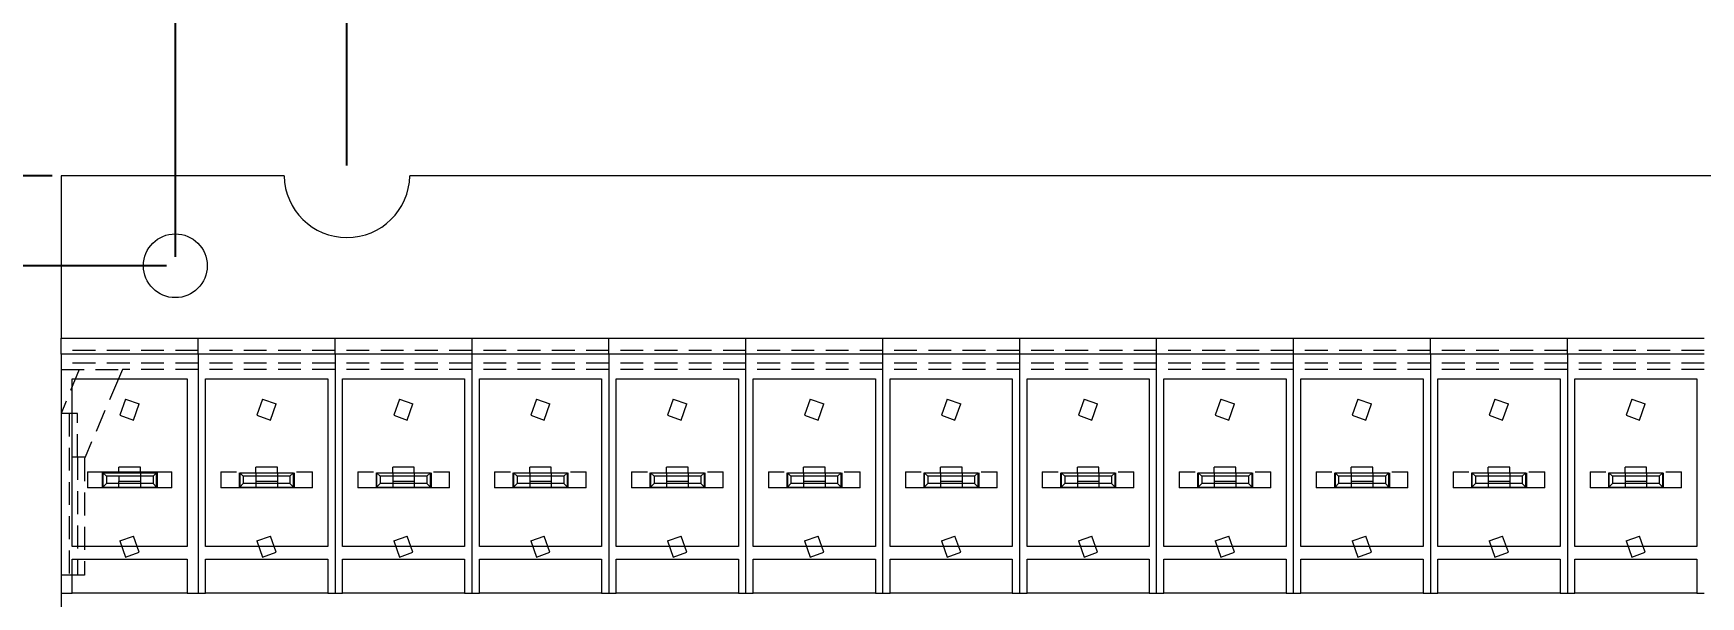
# Model space of a CAD drawing. Header units: millimetres. Extents: x -64 to 530, y -86 to 334.
# Drawn here: x -1.6 to 91.2, y 256 to 287.3 of the extents above; entities that cross this region are included whole.
import ezdxf

# ---------------------------------------------------------------- set-up
doc = ezdxf.new("R2010")
doc.units = ezdxf.units.MM
doc.header["$PDSIZE"] = -1
doc.linetypes.add('HIDDEN', pattern=[1.905, 1.27, -0.635])
doc.dimstyles.new('ISO-25', dxfattribs={"dimtxt": 2.5, "dimasz": 2.5, "dimexe": 1.25, "dimexo": 0.625, "dimtad": 1, "dimtxsty": 'Standard', "dimcen": 2.5, "dimadec": 0, "dimazin": 0, "dimtfac": 1, "dimtmove": 0, "dimatfit": 3, "dimfxl": 0, "dimarcsym": 0})

# ---------------------------------------------------------------- blocks, each defined once
blk = doc.blocks.new('*D32')
at = {"color": 0, "lineweight": -2}
for p, q in [((-2.819, 274.4), (-6.819, 273.292)), ((5.85, 274.4), (-2.819, 274.4)), ((-6.819, 273.292), (-26.319, 273.292))]:
    blk.add_line(p, q, dxfattribs=at)
at = {"layer": 'Defpoints', "color": 0}
for p in [(6.35, 274.4), (-10.819, 273.292), (0, 0)]:
    blk.add_point(p, dxfattribs=at)
at = {"color": 0, "insert": (-18.819, 275.542), "char_height": 3, "attachment_point": 5}
blk.add_mtext('274,40', dxfattribs=at)
blk = doc.blocks.new('*D33')
at = {"color": 0, "lineweight": -2}
for p, q in [((-9.48, 283.09), (-28.98, 283.09)), ((-5.48, 279.4), (-9.48, 283.09)), ((-0.5, 279.4), (-5.48, 279.4))]:
    blk.add_line(p, q, dxfattribs=at)
at = {"layer": 'Defpoints', "color": 0}
for p in [(-13.48, 283.09), (0, 279.4), (0, 0)]:
    blk.add_point(p, dxfattribs=at)
at = {"color": 0, "insert": (-21.48, 285.34), "char_height": 3, "attachment_point": 5}
blk.add_mtext('279,40', dxfattribs=at)
blk = doc.blocks.new('*D34')
at = {"color": 0, "lineweight": -2}
for p, q in [((16.916, 293.647), (16.916, 309.147)), ((15.9, 289.647), (16.916, 293.647)), ((15.9, 279.97), (15.9, 289.647))]:
    blk.add_line(p, q, dxfattribs=at)
at = {"layer": 'Defpoints', "color": 0}
for p in [(16.916, 297.647), (15.9, 279.47), (0, 0)]:
    blk.add_point(p, dxfattribs=at)
at = {"color": 0, "insert": (14.666, 303.647), "char_height": 3, "attachment_point": 5, "rotation": 90}
blk.add_mtext('15,90', dxfattribs=at)
blk = doc.blocks.new('*D35')
at = {"color": 0, "lineweight": -2}
for p, q in [((437.684, 297.079), (437.684, 315.579)), ((431.8, 293.079), (437.684, 297.079)), ((431.8, 279.9), (431.8, 293.079))]:
    blk.add_line(p, q, dxfattribs=at)
at = {"layer": 'Defpoints', "color": 0}
for p in [(437.684, 301.079), (431.8, 279.4), (0, 0)]:
    blk.add_point(p, dxfattribs=at)
at = {"color": 0, "insert": (435.434, 308.579), "char_height": 3, "attachment_point": 5, "rotation": 90}
blk.add_mtext('431,80', dxfattribs=at)
blk = doc.blocks.new('*D36')
at = {"color": 0, "lineweight": -2}
for p, q in [((5.098, 294.569), (5.098, 308.569)), ((6.35, 290.569), (5.098, 294.569)), ((6.35, 274.9), (6.35, 290.569))]:
    blk.add_line(p, q, dxfattribs=at)
at = {"layer": 'Defpoints', "color": 0}
for p in [(5.098, 298.569), (6.35, 274.4), (0, 0)]:
    blk.add_point(p, dxfattribs=at)
at = {"color": 0, "insert": (2.848, 303.819), "char_height": 3, "attachment_point": 5, "rotation": 90}
blk.add_mtext('6,35', dxfattribs=at)
blk = doc.blocks.new('*D37')
at = {"color": 0, "lineweight": -2}
for p, q in [((135.317, 293.03), (135.317, 311.53)), ((135.9, 289.03), (135.317, 293.03)), ((135.9, 279.97), (135.9, 289.03))]:
    blk.add_line(p, q, dxfattribs=at)
at = {"layer": 'Defpoints', "color": 0}
for p in [(135.317, 297.03), (135.9, 279.47), (0, 0)]:
    blk.add_point(p, dxfattribs=at)
at = {"color": 0, "insert": (133.067, 304.53), "char_height": 3, "attachment_point": 5, "rotation": 90}
blk.add_mtext('135,90', dxfattribs=at)
blk = doc.blocks.new('*D38')
at = {"color": 0, "lineweight": -2}
for p, q in [((162.289, 289.755), (162.289, 308.755)), ((165.75, 285.755), (162.289, 289.755)), ((165.75, 274.9), (165.75, 285.755))]:
    blk.add_line(p, q, dxfattribs=at)
at = {"layer": 'Defpoints', "color": 0}
for p in [(162.289, 293.755), (165.75, 274.4), (0, 0)]:
    blk.add_point(p, dxfattribs=at)
at = {"color": 0, "insert": (160.039, 301.505), "char_height": 3, "attachment_point": 5, "rotation": 90}
blk.add_mtext('165,75', dxfattribs=at)
blk = doc.blocks.new('*D39')
at = {"color": 0, "lineweight": -2}
for p, q in [((125.6, 265.32), (129.1, 265.32)), ((129.1, 265.32), (130.828, 263.455)), ((130.828, 263.455), (150.828, 263.455))]:
    blk.add_line(p, q, dxfattribs=at)
at = {"layer": 'Defpoints', "color": 0}
for p in [(125.1, 265.32), (134.828, 263.455), (0, 0)]:
    blk.add_point(p, dxfattribs=at)
at = {"color": 0, "insert": (143.078, 265.705), "char_height": 3, "attachment_point": 5}
blk.add_mtext('265,32', dxfattribs=at)
blk = doc.blocks.new('*D40')
at = {"color": 0, "lineweight": -2}
for p, q in [((118.77, 293.984), (118.77, 311.484)), ((125.1, 289.984), (118.77, 293.984)), ((125.1, 265.82), (125.1, 289.984))]:
    blk.add_line(p, q, dxfattribs=at)
at = {"layer": 'Defpoints', "color": 0}
for p in [(118.77, 297.984), (125.1, 265.32), (0, 0)]:
    blk.add_point(p, dxfattribs=at)
at = {"color": 0, "insert": (116.52, 304.984), "char_height": 3, "attachment_point": 5, "rotation": 90}
blk.add_mtext('125,10', dxfattribs=at)
blk = doc.blocks.new('*D41')
at = {"color": 0, "lineweight": -2}
for p, q in [((191.371, 292.073), (191.371, 310.573)), ((199.07, 288.073), (191.371, 292.073)), ((199.07, 265.82), (199.07, 288.073))]:
    blk.add_line(p, q, dxfattribs=at)
at = {"layer": 'Defpoints', "color": 0}
for p in [(191.371, 296.073), (199.07, 265.32), (0, 0)]:
    blk.add_point(p, dxfattribs=at)
at = {"color": 0, "insert": (189.121, 303.573), "char_height": 3, "attachment_point": 5, "rotation": 90}
blk.add_mtext('199,07', dxfattribs=at)
blk = doc.blocks.new('*D42')
at = {"color": 0, "lineweight": -2}
for p, q in [((193.497, 265.32), (189.497, 263.066)), ((198.57, 265.32), (193.497, 265.32)), ((189.497, 263.066), (169.497, 263.066))]:
    blk.add_line(p, q, dxfattribs=at)
at = {"layer": 'Defpoints', "color": 0}
for p in [(199.07, 265.32), (185.497, 263.066), (0, 0)]:
    blk.add_point(p, dxfattribs=at)
at = {"color": 0, "insert": (177.247, 265.316), "char_height": 3, "attachment_point": 5}
blk.add_mtext('265,32', dxfattribs=at)
blk = doc.blocks.new('*D43')
at = {"color": 0, "lineweight": -2}
for p, q in [((280.31, 293.54), (280.31, 313.54)), ((285.75, 289.54), (280.31, 293.54)), ((285.75, 274.9), (285.75, 289.54))]:
    blk.add_line(p, q, dxfattribs=at)
at = {"layer": 'Defpoints', "color": 0}
for p in [(280.31, 297.54), (285.75, 274.4), (0, 0)]:
    blk.add_point(p, dxfattribs=at)
at = {"color": 0, "insert": (278.06, 305.79), "char_height": 3, "attachment_point": 5, "rotation": 90}
blk.add_mtext('285,75', dxfattribs=at)
blk = doc.blocks.new('*D44')
at = {"color": 0, "lineweight": -2}
for p, q in [((298.633, 293.447), (298.633, 312.947)), ((293.9, 289.447), (298.633, 293.447)), ((293.9, 279.9), (293.9, 289.447))]:
    blk.add_line(p, q, dxfattribs=at)
at = {"layer": 'Defpoints', "color": 0}
for p in [(298.633, 297.447), (293.9, 279.4), (0, 0)]:
    blk.add_point(p, dxfattribs=at)
at = {"color": 0, "insert": (296.383, 305.447), "char_height": 3, "attachment_point": 5, "rotation": 90}
blk.add_mtext('293,90', dxfattribs=at)
blk = doc.blocks.new('*D45')
at = {"color": 0, "lineweight": -2}
blk.add_line((285.25, 274.4), (252.388, 274.4), dxfattribs=at)
at = {"layer": 'Defpoints', "color": 0}
for p in [(267.888, 274.4), (285.75, 274.4), (0, 0)]:
    blk.add_point(p, dxfattribs=at)
at = {"color": 0, "insert": (259.888, 276.65), "char_height": 3, "attachment_point": 5}
blk.add_mtext('274,40', dxfattribs=at)
blk = doc.blocks.new('*D46')
at = {"color": 0, "lineweight": -2}
for p, q in [((273.06, 264.82), (273.06, 254.53)), ((273.06, 254.53), (277.95, 250.53)), ((277.95, 250.53), (277.95, 231.03))]:
    blk.add_line(p, q, dxfattribs=at)
at = {"layer": 'Defpoints', "color": 0}
for p in [(273.06, 265.32), (277.95, 246.53), (0, 0)]:
    blk.add_point(p, dxfattribs=at)
at = {"color": 0, "insert": (275.7, 238.53), "char_height": 3, "attachment_point": 5, "rotation": 90}
blk.add_mtext('273,06', dxfattribs=at)
blk = doc.blocks.new('*D47')
at = {"color": 0, "lineweight": -2}
for p, q in [((260.93, 266.76), (240.93, 266.76)), ((264.93, 265.32), (260.93, 266.76)), ((272.56, 265.32), (264.93, 265.32))]:
    blk.add_line(p, q, dxfattribs=at)
at = {"layer": 'Defpoints', "color": 0}
for p in [(256.93, 266.76), (273.06, 265.32), (0, 0)]:
    blk.add_point(p, dxfattribs=at)
at = {"color": 0, "insert": (248.68, 269.01), "char_height": 3, "attachment_point": 5}
blk.add_mtext('265,32', dxfattribs=at)
blk = doc.blocks.new('*D48')
at = {"color": 0, "lineweight": -2}
for p, q in [((355.301, 295.339), (355.301, 315.339)), ((359.73, 291.339), (355.301, 295.339)), ((359.73, 265.82), (359.73, 291.339))]:
    blk.add_line(p, q, dxfattribs=at)
at = {"layer": 'Defpoints', "color": 0}
for p in [(355.301, 299.339), (359.73, 265.32), (0, 0)]:
    blk.add_point(p, dxfattribs=at)
at = {"color": 0, "insert": (353.051, 307.589), "char_height": 3, "attachment_point": 5, "rotation": 90}
blk.add_mtext('359,73', dxfattribs=at)
blk = doc.blocks.new('*D49')
at = {"color": 0, "lineweight": -2}
for p, q in [((349.375, 265.32), (345.375, 260.541)), ((359.23, 265.32), (349.375, 265.32)), ((345.375, 260.541), (325.375, 260.541))]:
    blk.add_line(p, q, dxfattribs=at)
at = {"layer": 'Defpoints', "color": 0}
for p in [(359.73, 265.32), (341.375, 260.541), (0, 0)]:
    blk.add_point(p, dxfattribs=at)
at = {"color": 0, "insert": (333.125, 262.791), "char_height": 3, "attachment_point": 5}
blk.add_mtext('265,32', dxfattribs=at)
blk = doc.blocks.new('*D50')
at = {"color": 0, "lineweight": -2}
for p, q in [((411.281, 297.743), (411.281, 316.243)), ((415.9, 293.743), (411.281, 297.743)), ((415.9, 279.97), (415.9, 293.743))]:
    blk.add_line(p, q, dxfattribs=at)
at = {"layer": 'Defpoints', "color": 0}
for p in [(411.281, 301.743), (415.9, 279.47), (0, 0)]:
    blk.add_point(p, dxfattribs=at)
at = {"color": 0, "insert": (409.031, 309.243), "char_height": 3, "attachment_point": 5, "rotation": 90}
blk.add_mtext('415,90', dxfattribs=at)
blk = doc.blocks.new('*D51')
at = {"color": 0, "lineweight": -2}
for p, q in [((441.42, 274.4), (445.42, 275.871)), ((445.42, 275.871), (464.92, 275.871)), ((425.95, 274.4), (441.42, 274.4))]:
    blk.add_line(p, q, dxfattribs=at)
at = {"layer": 'Defpoints', "color": 0}
for p in [(449.42, 275.871), (425.45, 274.4), (0, 0)]:
    blk.add_point(p, dxfattribs=at)
at = {"color": 0, "insert": (457.42, 278.121), "char_height": 3, "attachment_point": 5}
blk.add_mtext('274,40', dxfattribs=at)
blk = doc.blocks.new('*D52')
at = {"color": 0, "lineweight": -2}
for p, q in [((423.283, 294.998), (423.283, 314.998)), ((425.45, 290.998), (423.283, 294.998)), ((425.45, 274.9), (425.45, 290.998))]:
    blk.add_line(p, q, dxfattribs=at)
at = {"layer": 'Defpoints', "color": 0}
for p in [(423.283, 298.998), (425.45, 274.4), (0, 0)]:
    blk.add_point(p, dxfattribs=at)
at = {"color": 0, "insert": (421.033, 307.248), "char_height": 3, "attachment_point": 5, "rotation": 90}
blk.add_mtext('425,45', dxfattribs=at)
blk = doc.blocks.new('*D73')
at = {"color": 0, "lineweight": -2}
for p, q in [((142.392, 292.375), (142.392, 310.875)), ((139.399, 288.375), (142.392, 292.375)), ((139.399, 279.9), (139.399, 288.375))]:
    blk.add_line(p, q, dxfattribs=at)
at = {"layer": 'Defpoints', "color": 0}
for p in [(142.392, 296.375), (139.399, 279.4), (0, 0)]:
    blk.add_point(p, dxfattribs=at)
at = {"color": 0, "insert": (140.142, 303.875), "char_height": 3, "attachment_point": 5, "rotation": 90}
blk.add_mtext('139,40', dxfattribs=at)
blk = doc.blocks.new('*D74')
at = {"color": 0, "lineweight": -2}
for p, q in [((127.722, 293.03), (127.722, 311.53)), ((132.401, 289.03), (127.722, 293.03)), ((132.401, 279.9), (132.401, 289.03))]:
    blk.add_line(p, q, dxfattribs=at)
at = {"layer": 'Defpoints', "color": 0}
for p in [(127.722, 297.03), (132.401, 279.4), (0, 0)]:
    blk.add_point(p, dxfattribs=at)
at = {"color": 0, "insert": (125.472, 304.53), "char_height": 3, "attachment_point": 5, "rotation": 90}
blk.add_mtext('132,40', dxfattribs=at)
blk = doc.blocks.new('*D75')
at = {"color": 0, "lineweight": -2}
for p, q in [((288.794, 294.16), (288.794, 313.16)), ((290.401, 290.16), (288.794, 294.16)), ((290.401, 279.9), (290.401, 290.16))]:
    blk.add_line(p, q, dxfattribs=at)
at = {"layer": 'Defpoints', "color": 0}
for p in [(288.794, 298.16), (290.401, 279.4), (0, 0)]:
    blk.add_point(p, dxfattribs=at)
at = {"color": 0, "insert": (286.544, 305.91), "char_height": 3, "attachment_point": 5, "rotation": 90}
blk.add_mtext('290,40', dxfattribs=at)
blk = doc.blocks.new('*D76')
at = {"color": 0, "lineweight": -2}
for p, q in [((306.252, 292.611), (306.252, 312.111)), ((297.399, 288.611), (306.252, 292.611)), ((297.399, 279.9), (297.399, 288.611))]:
    blk.add_line(p, q, dxfattribs=at)
at = {"layer": 'Defpoints', "color": 0}
for p in [(306.252, 296.611), (297.399, 279.4), (0, 0)]:
    blk.add_point(p, dxfattribs=at)
at = {"color": 0, "insert": (304.002, 304.611), "char_height": 3, "attachment_point": 5, "rotation": 90}
blk.add_mtext('297,40', dxfattribs=at)
blk = doc.blocks.new('*D77')
at = {"color": 0, "lineweight": -2}
for p, q in [((404.526, 297.682), (404.526, 316.182)), ((412.401, 293.682), (404.526, 297.682)), ((412.401, 279.9), (412.401, 293.682))]:
    blk.add_line(p, q, dxfattribs=at)
at = {"layer": 'Defpoints', "color": 0}
for p in [(404.526, 301.682), (412.401, 279.4), (0, 0)]:
    blk.add_point(p, dxfattribs=at)
at = {"color": 0, "insert": (402.276, 309.182), "char_height": 3, "attachment_point": 5, "rotation": 90}
blk.add_mtext('412,40', dxfattribs=at)
blk = doc.blocks.new('*D78')
at = {"color": 0, "lineweight": -2}
for p, q in [((417.265, 297.291), (417.265, 315.791)), ((419.399, 293.291), (417.265, 297.291)), ((419.399, 279.9), (419.399, 293.291))]:
    blk.add_line(p, q, dxfattribs=at)
at = {"layer": 'Defpoints', "color": 0}
for p in [(417.265, 301.291), (419.399, 279.4), (0, 0)]:
    blk.add_point(p, dxfattribs=at)
at = {"color": 0, "insert": (415.015, 308.791), "char_height": 3, "attachment_point": 5, "rotation": 90}
blk.add_mtext('419,40', dxfattribs=at)
blk = doc.blocks.new('*D121')
at = {"color": 0, "lineweight": -2}
for p, q in [((345.579, 237.414), (345.579, 256.414)), ((349.175, 233.414), (345.579, 237.414)), ((349.175, 225.095), (349.175, 233.414))]:
    blk.add_line(p, q, dxfattribs=at)
at = {"layer": 'Defpoints', "color": 0}
for p in [(345.579, 241.414), (349.175, 224.595), (0, 0)]:
    blk.add_point(p, dxfattribs=at)
at = {"color": 0, "insert": (343.329, 249.164), "char_height": 3, "attachment_point": 5, "rotation": 90}
blk.add_mtext('349,18', dxfattribs=at)
blk = doc.blocks.new('*D122')
at = {"color": 0, "lineweight": -2}
for p, q in [((325.674, 236.995), (325.674, 256.995)), ((328.855, 232.995), (325.674, 236.995)), ((328.855, 225.095), (328.855, 232.995))]:
    blk.add_line(p, q, dxfattribs=at)
at = {"layer": 'Defpoints', "color": 0}
for p in [(325.674, 240.995), (328.855, 224.595), (0, 0)]:
    blk.add_point(p, dxfattribs=at)
at = {"color": 0, "insert": (323.424, 249.245), "char_height": 3, "attachment_point": 5, "rotation": 90}
blk.add_mtext('328,86', dxfattribs=at)
blk = doc.blocks.new('*D143')
at = {"color": 0, "lineweight": -2}
blk.add_line((166.25, 274.4), (193.07, 274.4), dxfattribs=at)
at = {"layer": 'Defpoints', "color": 0}
for p in [(165.75, 274.4), (177.57, 274.4), (0, 0)]:
    blk.add_point(p, dxfattribs=at)
at = {"color": 0, "insert": (185.57, 276.65), "char_height": 3, "attachment_point": 5}
blk.add_mtext('274,40', dxfattribs=at)

msp = doc.modelspace()

# ---------------------------------------------------------------- linework, layer by layer
at = {"color": 7, "linetype": 'Continuous', "lineweight": 15}
for p, q in [((0, 279.4), (0, 270.38)), ((12.401, 279.4), (0, 279.4)), ((132.401, 279.4), (19.399, 279.4)), ((0, 270.38), (7.62, 270.38)), ((0, 269.48), (0, 270.38)), ((7.62, 270.38), (15.24, 270.38)), ((7.62, 269.48), (7.62, 270.38)), ((15.24, 270.38), (22.86, 270.38)), ((15.24, 269.48), (15.24, 270.38)), ((22.86, 269.48), (22.86, 270.38)), ((22.86, 270.38), (30.48, 270.38)), ((30.48, 270.38), (38.1, 270.38)), ((30.48, 269.48), (30.48, 270.38)), ((38.1, 269.48), (38.1, 270.38)), ((38.1, 270.38), (45.72, 270.38)), ((45.72, 269.48), (45.72, 270.38)), ((45.72, 270.38), (53.34, 270.38)), ((53.34, 269.48), (53.34, 270.38)), ((53.34, 270.38), (60.96, 270.38)), ((60.96, 269.48), (60.96, 270.38)), ((60.96, 270.38), (68.58, 270.38)), ((68.58, 269.48), (68.58, 270.38)), ((68.58, 270.38), (76.2, 270.38)), ((76.2, 270.38), (83.82, 270.38)), ((76.2, 269.48), (76.2, 270.38)), ((83.82, 270.38), (91.44, 270.38)), ((83.82, 269.48), (83.82, 270.38)), ((7.62, 269.48), (0, 269.48)), ((0, 269.48), (0, 256.18)), ((7.62, 269.48), (7.62, 256.18)), ((15.24, 269.48), (7.62, 269.48)), ((22.86, 269.48), (15.24, 269.48)), ((15.24, 269.48), (15.24, 256.18)), ((22.86, 256.18), (22.86, 269.48)), ((30.48, 269.48), (22.86, 269.48)), ((30.48, 269.48), (30.48, 256.18)), ((38.1, 269.48), (30.48, 269.48)), ((38.1, 256.18), (38.1, 269.48)), ((45.72, 269.48), (38.1, 269.48)), ((45.72, 256.18), (45.72, 269.48)), ((53.34, 269.48), (45.72, 269.48)), ((53.34, 256.18), (53.34, 269.48)), ((60.96, 269.48), (53.34, 269.48)), ((60.96, 256.18), (60.96, 269.48)), ((68.58, 269.48), (60.96, 269.48)), ((68.58, 256.18), (68.58, 269.48)), ((76.2, 269.48), (68.58, 269.48)), ((83.82, 269.48), (76.2, 269.48)), ((76.2, 269.48), (76.2, 256.18)), ((91.44, 269.48), (83.82, 269.48)), ((83.82, 269.48), (83.82, 256.18)), ((0.61, 268.11), (7.01, 268.11)), ((0.61, 258.78), (0.61, 268.11)), ((7.01, 268.11), (7.01, 258.78)), ((8.03, 258.78), (8.03, 268.11)), ((8.03, 268.11), (14.83, 268.11)), ((14.83, 268.11), (14.83, 258.78)), ((15.65, 268.11), (22.45, 268.11)), ((15.65, 258.78), (15.65, 268.11)), ((22.45, 268.11), (22.45, 258.78)), ((23.27, 268.11), (30.07, 268.11)), ((23.27, 258.78), (23.27, 268.11)), ((30.07, 268.11), (30.07, 258.78)), ((30.89, 268.11), (37.69, 268.11)), ((30.89, 258.78), (30.89, 268.11)), ((37.69, 268.11), (37.69, 258.78)), ((38.51, 258.78), (38.51, 268.11)), ((38.51, 268.11), (45.31, 268.11)), ((45.31, 268.11), (45.31, 258.78)), ((46.13, 268.11), (52.93, 268.11)), ((46.13, 258.78), (46.13, 268.11)), ((52.93, 268.11), (52.93, 258.78)), ((53.75, 258.78), (53.75, 268.11)), ((53.75, 268.11), (60.55, 268.11)), ((60.55, 268.11), (60.55, 258.78)), ((61.37, 268.11), (68.17, 268.11)), ((61.37, 258.78), (61.37, 268.11)), ((68.17, 268.11), (68.17, 258.78)), ((68.99, 268.11), (75.79, 268.11)), ((68.99, 258.78), (68.99, 268.11)), ((75.79, 268.11), (75.79, 258.78)), ((76.61, 258.78), (76.61, 268.11)), ((76.61, 268.11), (83.41, 268.11)), ((83.41, 268.11), (83.41, 258.78)), ((84.23, 268.11), (91.03, 268.11)), ((84.23, 258.78), (84.23, 268.11)), ((91.03, 268.11), (91.03, 258.78)), ((1.46, 262.93), (3.21, 262.93)), ((1.46, 262.93), (1.46, 262.05)), ((2.28, 262.89), (2.28, 262.09)), ((2.31, 262.89), (2.28, 262.89)), ((2.51, 262.69), (2.31, 262.89)), ((2.31, 262.89), (5.31, 262.89)), ((2.31, 262.89), (2.31, 262.09)), ((5.11, 262.69), (2.51, 262.69)), ((2.51, 262.69), (2.51, 262.29)), ((4.41, 263.189), (3.21, 263.189)), ((3.21, 262.89), (3.21, 263.189)), ((4.41, 262.89), (4.41, 263.189)), ((4.41, 262.93), (6.16, 262.93)), ((5.31, 262.89), (5.11, 262.69)), ((5.11, 262.69), (5.11, 262.29)), ((5.31, 262.09), (5.31, 262.89)), ((5.31, 262.89), (5.34, 262.89)), ((5.34, 262.89), (5.34, 262.09)), ((6.16, 262.05), (6.16, 262.93)), ((8.88, 262.93), (9.76, 262.93)), ((8.88, 262.93), (8.88, 262.05)), ((9.9, 262.89), (9.9, 262.09)), ((10.13, 262.69), (9.93, 262.89)), ((9.93, 262.89), (12.93, 262.89)), ((9.93, 262.89), (9.93, 262.09)), ((12.73, 262.69), (10.13, 262.69)), ((10.13, 262.69), (10.13, 262.29)), ((12.03, 263.189), (10.83, 263.189)), ((10.83, 262.89), (10.83, 263.189)), ((12.03, 262.89), (12.03, 263.189)), ((12.93, 262.89), (12.73, 262.69)), ((12.73, 262.69), (12.73, 262.29)), ((12.93, 262.09), (12.93, 262.89)), ((12.96, 262.89), (12.96, 262.09)), ((13.1, 262.93), (13.98, 262.93)), ((13.98, 262.05), (13.98, 262.93)), ((16.5, 262.93), (17.38, 262.93)), ((16.5, 262.93), (16.5, 262.05)), ((17.52, 262.89), (17.52, 262.09)), ((17.75, 262.69), (17.55, 262.89)), ((17.55, 262.89), (20.55, 262.89)), ((17.55, 262.89), (17.55, 262.09)), ((20.35, 262.69), (17.75, 262.69)), ((17.75, 262.69), (17.75, 262.29)), ((19.65, 263.189), (18.45, 263.189)), ((18.45, 262.89), (18.45, 263.189)), ((19.65, 262.89), (19.65, 263.189)), ((20.55, 262.89), (20.35, 262.69)), ((20.35, 262.69), (20.35, 262.29)), ((20.55, 262.09), (20.55, 262.89)), ((20.58, 262.89), (20.58, 262.09)), ((20.72, 262.93), (21.6, 262.93)), ((21.6, 262.05), (21.6, 262.93)), ((24.12, 262.93), (25, 262.93)), ((24.12, 262.93), (24.12, 262.05)), ((25.14, 262.89), (25.14, 262.09)), ((25.37, 262.69), (25.17, 262.89)), ((25.17, 262.89), (28.17, 262.89)), ((25.17, 262.89), (25.17, 262.09)), ((27.97, 262.69), (25.37, 262.69)), ((25.37, 262.69), (25.37, 262.29)), ((27.27, 263.189), (26.07, 263.189)), ((26.07, 262.89), (26.07, 263.189)), ((27.27, 262.89), (27.27, 263.189)), ((28.17, 262.89), (27.97, 262.69)), ((27.97, 262.69), (27.97, 262.29)), ((28.17, 262.09), (28.17, 262.89)), ((28.2, 262.89), (28.2, 262.09)), ((28.34, 262.93), (29.22, 262.93)), ((29.22, 262.05), (29.22, 262.93)), ((31.74, 262.93), (32.62, 262.93)), ((31.74, 262.93), (31.74, 262.05)), ((32.76, 262.89), (32.76, 262.09)), ((32.99, 262.69), (32.79, 262.89)), ((32.79, 262.89), (35.79, 262.89)), ((32.79, 262.89), (32.79, 262.09)), ((35.59, 262.69), (32.99, 262.69)), ((32.99, 262.69), (32.99, 262.29)), ((34.89, 263.189), (33.69, 263.189)), ((33.69, 262.89), (33.69, 263.189)), ((34.89, 262.89), (34.89, 263.189)), ((35.79, 262.89), (35.59, 262.69)), ((35.59, 262.69), (35.59, 262.29)), ((35.79, 262.09), (35.79, 262.89)), ((35.82, 262.89), (35.82, 262.09)), ((35.96, 262.93), (36.84, 262.93)), ((36.84, 262.05), (36.84, 262.93)), ((39.36, 262.93), (40.24, 262.93)), ((39.36, 262.93), (39.36, 262.05)), ((40.38, 262.89), (40.38, 262.09)), ((40.61, 262.69), (40.41, 262.89)), ((40.41, 262.89), (43.41, 262.89)), ((40.41, 262.89), (40.41, 262.09)), ((43.21, 262.69), (40.61, 262.69)), ((40.61, 262.69), (40.61, 262.29)), ((42.51, 263.189), (41.31, 263.189)), ((41.31, 262.89), (41.31, 263.189)), ((42.51, 262.89), (42.51, 263.189)), ((43.41, 262.89), (43.21, 262.69)), ((43.21, 262.69), (43.21, 262.29)), ((43.41, 262.09), (43.41, 262.89)), ((43.44, 262.89), (43.44, 262.09)), ((43.58, 262.93), (44.46, 262.93)), ((44.46, 262.05), (44.46, 262.93)), ((46.98, 262.93), (46.98, 262.05)), ((46.98, 262.93), (47.86, 262.93)), ((48, 262.89), (48, 262.09)), ((48.23, 262.69), (48.03, 262.89)), ((48.03, 262.89), (51.03, 262.89)), ((48.03, 262.89), (48.03, 262.09)), ((50.83, 262.69), (48.23, 262.69)), ((48.23, 262.69), (48.23, 262.29)), ((50.13, 263.189), (48.93, 263.189)), ((48.93, 262.89), (48.93, 263.189)), ((50.13, 262.89), (50.13, 263.189)), ((51.03, 262.89), (50.83, 262.69)), ((50.83, 262.69), (50.83, 262.29)), ((51.03, 262.09), (51.03, 262.89)), ((51.06, 262.89), (51.06, 262.09)), ((51.2, 262.93), (52.08, 262.93)), ((52.08, 262.05), (52.08, 262.93)), ((54.6, 262.93), (55.48, 262.93)), ((54.6, 262.93), (54.6, 262.05)), ((55.62, 262.89), (55.62, 262.09)), ((55.85, 262.69), (55.65, 262.89)), ((55.65, 262.89), (58.65, 262.89)), ((55.65, 262.89), (55.65, 262.09)), ((58.45, 262.69), (55.85, 262.69)), ((55.85, 262.69), (55.85, 262.29)), ((57.75, 263.189), (56.55, 263.189)), ((56.55, 262.89), (56.55, 263.189)), ((57.75, 262.89), (57.75, 263.189)), ((58.65, 262.89), (58.45, 262.69)), ((58.45, 262.69), (58.45, 262.29)), ((58.65, 262.09), (58.65, 262.89)), ((58.68, 262.89), (58.68, 262.09)), ((58.82, 262.93), (59.7, 262.93)), ((59.7, 262.05), (59.7, 262.93)), ((62.22, 262.93), (63.1, 262.93)), ((62.22, 262.93), (62.22, 262.05)), ((63.24, 262.89), (63.24, 262.09)), ((63.47, 262.69), (63.27, 262.89)), ((63.27, 262.89), (66.27, 262.89)), ((63.27, 262.89), (63.27, 262.09)), ((66.07, 262.69), (63.47, 262.69)), ((63.47, 262.69), (63.47, 262.29)), ((65.37, 263.189), (64.17, 263.189)), ((64.17, 262.89), (64.17, 263.189)), ((65.37, 262.89), (65.37, 263.189)), ((66.27, 262.89), (66.07, 262.69)), ((66.07, 262.69), (66.07, 262.29)), ((66.27, 262.09), (66.27, 262.89)), ((66.3, 262.89), (66.3, 262.09)), ((66.44, 262.93), (67.32, 262.93)), ((67.32, 262.05), (67.32, 262.93)), ((69.84, 262.93), (70.72, 262.93)), ((69.84, 262.93), (69.84, 262.05)), ((70.86, 262.89), (70.86, 262.09)), ((71.09, 262.69), (70.89, 262.89)), ((70.89, 262.89), (73.89, 262.89)), ((70.89, 262.89), (70.89, 262.09)), ((73.69, 262.69), (71.09, 262.69)), ((71.09, 262.69), (71.09, 262.29)), ((72.99, 263.189), (71.79, 263.189)), ((71.79, 262.89), (71.79, 263.189)), ((72.99, 262.89), (72.99, 263.189)), ((73.89, 262.89), (73.69, 262.69)), ((73.69, 262.69), (73.69, 262.29)), ((73.89, 262.09), (73.89, 262.89)), ((73.92, 262.89), (73.92, 262.09)), ((74.06, 262.93), (74.94, 262.93)), ((74.94, 262.05), (74.94, 262.93)), ((77.46, 262.93), (78.34, 262.93)), ((77.46, 262.93), (77.46, 262.05)), ((78.48, 262.89), (78.48, 262.09)), ((78.71, 262.69), (78.51, 262.89)), ((78.51, 262.89), (81.51, 262.89)), ((78.51, 262.89), (78.51, 262.09)), ((81.31, 262.69), (78.71, 262.69)), ((78.71, 262.69), (78.71, 262.29)), ((80.61, 263.189), (79.41, 263.189)), ((79.41, 262.89), (79.41, 263.189)), ((80.61, 262.89), (80.61, 263.189)), ((81.51, 262.89), (81.31, 262.69)), ((81.31, 262.69), (81.31, 262.29)), ((81.51, 262.09), (81.51, 262.89)), ((81.54, 262.89), (81.54, 262.09)), ((81.68, 262.93), (82.56, 262.93)), ((82.56, 262.05), (82.56, 262.93)), ((85.08, 262.93), (85.96, 262.93)), ((85.08, 262.93), (85.08, 262.05)), ((86.1, 262.89), (86.1, 262.09)), ((86.33, 262.69), (86.13, 262.89)), ((86.13, 262.89), (89.13, 262.89)), ((86.13, 262.89), (86.13, 262.09)), ((88.93, 262.69), (86.33, 262.69)), ((86.33, 262.69), (86.33, 262.29)), ((88.23, 263.189), (87.03, 263.189)), ((87.03, 262.89), (87.03, 263.189)), ((88.23, 262.89), (88.23, 263.189)), ((89.13, 262.89), (88.93, 262.69)), ((88.93, 262.69), (88.93, 262.29)), ((89.13, 262.09), (89.13, 262.89)), ((89.16, 262.89), (89.16, 262.09)), ((89.3, 262.93), (90.18, 262.93)), ((90.18, 262.05), (90.18, 262.93)), ((6.16, 262.05), (1.46, 262.05)), ((2.28, 262.09), (2.31, 262.09)), ((2.51, 262.29), (2.31, 262.09)), ((2.31, 262.09), (5.31, 262.09)), ((5.11, 262.29), (2.51, 262.29)), ((5.31, 262.09), (5.11, 262.29)), ((5.31, 262.09), (5.34, 262.09)), ((13.98, 262.05), (8.88, 262.05)), ((9.9, 262.09), (9.93, 262.09)), ((10.13, 262.29), (9.93, 262.09)), ((9.93, 262.09), (12.93, 262.09)), ((12.73, 262.29), (10.13, 262.29)), ((12.93, 262.09), (12.73, 262.29)), ((12.93, 262.09), (12.96, 262.09)), ((21.6, 262.05), (16.5, 262.05)), ((17.52, 262.09), (17.55, 262.09)), ((17.75, 262.29), (17.55, 262.09)), ((17.55, 262.09), (20.55, 262.09)), ((20.35, 262.29), (17.75, 262.29)), ((20.55, 262.09), (20.35, 262.29)), ((20.55, 262.09), (20.58, 262.09)), ((29.22, 262.05), (24.12, 262.05)), ((25.14, 262.09), (25.17, 262.09)), ((25.37, 262.29), (25.17, 262.09)), ((25.17, 262.09), (28.17, 262.09)), ((27.97, 262.29), (25.37, 262.29)), ((28.17, 262.09), (27.97, 262.29)), ((28.17, 262.09), (28.2, 262.09)), ((36.84, 262.05), (31.74, 262.05)), ((32.76, 262.09), (32.79, 262.09)), ((32.99, 262.29), (32.79, 262.09)), ((32.79, 262.09), (35.79, 262.09)), ((35.59, 262.29), (32.99, 262.29)), ((35.79, 262.09), (35.59, 262.29)), ((35.79, 262.09), (35.82, 262.09)), ((44.46, 262.05), (39.36, 262.05)), ((40.38, 262.09), (40.41, 262.09)), ((40.61, 262.29), (40.41, 262.09)), ((40.41, 262.09), (43.41, 262.09)), ((43.21, 262.29), (40.61, 262.29)), ((43.41, 262.09), (43.21, 262.29)), ((43.41, 262.09), (43.44, 262.09)), ((52.08, 262.05), (46.98, 262.05)), ((48, 262.09), (48.03, 262.09)), ((48.23, 262.29), (48.03, 262.09)), ((48.03, 262.09), (51.03, 262.09)), ((50.83, 262.29), (48.23, 262.29)), ((51.03, 262.09), (50.83, 262.29)), ((51.03, 262.09), (51.06, 262.09)), ((59.7, 262.05), (54.6, 262.05)), ((55.62, 262.09), (55.65, 262.09)), ((55.85, 262.29), (55.65, 262.09)), ((55.65, 262.09), (58.65, 262.09)), ((58.45, 262.29), (55.85, 262.29)), ((58.65, 262.09), (58.45, 262.29)), ((58.65, 262.09), (58.68, 262.09)), ((67.32, 262.05), (62.22, 262.05)), ((63.24, 262.09), (63.27, 262.09)), ((63.47, 262.29), (63.27, 262.09)), ((63.27, 262.09), (66.27, 262.09)), ((66.07, 262.29), (63.47, 262.29)), ((66.27, 262.09), (66.07, 262.29)), ((66.27, 262.09), (66.3, 262.09)), ((74.94, 262.05), (69.84, 262.05)), ((70.86, 262.09), (70.89, 262.09)), ((71.09, 262.29), (70.89, 262.09)), ((70.89, 262.09), (73.89, 262.09)), ((73.69, 262.29), (71.09, 262.29)), ((73.89, 262.09), (73.69, 262.29)), ((73.89, 262.09), (73.92, 262.09)), ((82.56, 262.05), (77.46, 262.05)), ((78.48, 262.09), (78.51, 262.09)), ((78.71, 262.29), (78.51, 262.09)), ((78.51, 262.09), (81.51, 262.09)), ((81.31, 262.29), (78.71, 262.29)), ((81.51, 262.09), (81.31, 262.29)), ((81.51, 262.09), (81.54, 262.09)), ((90.18, 262.05), (85.08, 262.05)), ((86.1, 262.09), (86.13, 262.09)), ((86.33, 262.29), (86.13, 262.09)), ((86.13, 262.09), (89.13, 262.09)), ((88.93, 262.29), (86.33, 262.29)), ((89.13, 262.09), (88.93, 262.29)), ((89.13, 262.09), (89.16, 262.09)), ((7.01, 258.78), (0.61, 258.78)), ((0.61, 258.08), (7.01, 258.08)), ((0.61, 256.18), (0.61, 258.08)), ((7.01, 258.08), (7.01, 256.18)), ((14.83, 258.78), (8.03, 258.78)), ((8.03, 258.08), (14.83, 258.08)), ((8.03, 256.18), (8.03, 258.08)), ((14.83, 258.08), (14.83, 256.18)), ((22.45, 258.78), (15.65, 258.78)), ((15.65, 258.08), (22.45, 258.08)), ((15.65, 256.18), (15.65, 258.08)), ((22.45, 258.08), (22.45, 256.18)), ((30.07, 258.78), (23.27, 258.78)), ((23.27, 256.18), (23.27, 258.08)), ((23.27, 258.08), (30.07, 258.08)), ((30.07, 258.08), (30.07, 256.18)), ((37.69, 258.78), (30.89, 258.78)), ((30.89, 258.08), (37.69, 258.08)), ((30.89, 256.18), (30.89, 258.08)), ((37.69, 258.08), (37.69, 256.18)), ((45.31, 258.78), (38.51, 258.78)), ((38.51, 258.08), (45.31, 258.08)), ((38.51, 256.18), (38.51, 258.08)), ((45.31, 258.08), (45.31, 256.18)), ((52.93, 258.78), (46.13, 258.78)), ((46.13, 258.08), (52.93, 258.08)), ((46.13, 256.18), (46.13, 258.08)), ((52.93, 258.08), (52.93, 256.18)), ((60.55, 258.78), (53.75, 258.78)), ((53.75, 256.18), (53.75, 258.08)), ((53.75, 258.08), (60.55, 258.08)), ((60.55, 258.08), (60.55, 256.18)), ((68.17, 258.78), (61.37, 258.78)), ((61.37, 258.08), (68.17, 258.08)), ((61.37, 256.18), (61.37, 258.08)), ((68.17, 258.08), (68.17, 256.18)), ((75.79, 258.78), (68.99, 258.78)), ((68.99, 258.08), (75.79, 258.08)), ((68.99, 256.18), (68.99, 258.08)), ((75.79, 258.08), (75.79, 256.18)), ((83.41, 258.78), (76.61, 258.78)), ((76.61, 256.18), (76.61, 258.08)), ((76.61, 258.08), (83.41, 258.08)), ((83.41, 258.08), (83.41, 256.18)), ((91.03, 258.78), (84.23, 258.78)), ((84.23, 258.08), (91.03, 258.08)), ((84.23, 256.18), (84.23, 258.08)), ((91.03, 258.08), (91.03, 256.18)), ((0, 256.18), (0.61, 256.18)), ((0, 256.18), (0, 213.01)), ((7.01, 256.18), (0.61, 256.18)), ((7.01, 256.18), (7.62, 256.18)), ((7.62, 256.18), (8.03, 256.18)), ((14.83, 256.18), (8.03, 256.18)), ((14.83, 256.18), (15.24, 256.18)), ((15.24, 256.18), (15.65, 256.18)), ((22.45, 256.18), (15.65, 256.18)), ((22.45, 256.18), (22.86, 256.18)), ((22.86, 256.18), (23.27, 256.18)), ((30.07, 256.18), (23.27, 256.18)), ((30.07, 256.18), (30.48, 256.18)), ((30.48, 256.18), (30.89, 256.18)), ((37.69, 256.18), (30.89, 256.18)), ((37.69, 256.18), (38.1, 256.18)), ((38.1, 256.18), (38.51, 256.18)), ((45.31, 256.18), (38.51, 256.18)), ((45.31, 256.18), (45.72, 256.18)), ((45.72, 256.18), (46.13, 256.18)), ((52.93, 256.18), (46.13, 256.18)), ((52.93, 256.18), (53.34, 256.18)), ((53.34, 256.18), (53.75, 256.18)), ((60.55, 256.18), (53.75, 256.18)), ((60.55, 256.18), (60.96, 256.18)), ((60.96, 256.18), (61.37, 256.18)), ((68.17, 256.18), (61.37, 256.18)), ((68.17, 256.18), (68.58, 256.18)), ((68.58, 256.18), (68.99, 256.18)), ((75.79, 256.18), (68.99, 256.18)), ((75.79, 256.18), (76.2, 256.18)), ((76.2, 256.18), (76.61, 256.18)), ((83.41, 256.18), (76.61, 256.18)), ((83.41, 256.18), (83.82, 256.18)), ((83.82, 256.18), (84.23, 256.18)), ((91.03, 256.18), (84.23, 256.18)), ((91.03, 256.18), (91.44, 256.18))]:
    msp.add_line(p, q, dxfattribs=at)
at = {"color": 7, "linetype": 'HIDDEN', "lineweight": 0}
for p, q in [((7.62, 269.68), (0, 269.68)), ((15.24, 269.68), (7.62, 269.68)), ((22.86, 269.68), (15.24, 269.68)), ((30.48, 269.68), (22.86, 269.68)), ((38.1, 269.68), (30.48, 269.68)), ((45.72, 269.68), (38.1, 269.68)), ((53.34, 269.68), (45.72, 269.68)), ((60.96, 269.68), (53.34, 269.68)), ((68.58, 269.68), (60.96, 269.68)), ((76.2, 269.68), (68.58, 269.68)), ((83.82, 269.68), (76.2, 269.68)), ((91.44, 269.68), (83.82, 269.68)), ((7.62, 268.98), (0, 268.98)), ((0, 268.63), (3.4, 268.63)), ((1, 268.63), (0, 266.18)), ((3.4, 268.63), (3.179, 268.11)), ((7.62, 268.63), (3.4, 268.63)), ((15.24, 268.98), (7.62, 268.98)), ((15.24, 268.63), (7.62, 268.63)), ((22.86, 268.98), (15.24, 268.98)), ((22.86, 268.63), (15.24, 268.63)), ((30.48, 268.98), (22.86, 268.98)), ((30.48, 268.63), (22.86, 268.63)), ((38.1, 268.98), (30.48, 268.98)), ((38.1, 268.63), (30.48, 268.63)), ((45.72, 268.98), (38.1, 268.98)), ((45.72, 268.63), (38.1, 268.63)), ((53.34, 268.98), (45.72, 268.98)), ((53.34, 268.63), (45.72, 268.63)), ((60.96, 268.98), (53.34, 268.98)), ((60.96, 268.63), (53.34, 268.63)), ((68.58, 268.98), (60.96, 268.98)), ((68.58, 268.63), (60.96, 268.63)), ((76.2, 268.98), (68.58, 268.98)), ((76.2, 268.63), (68.58, 268.63)), ((83.82, 268.98), (76.2, 268.98)), ((83.82, 268.63), (76.2, 268.63)), ((91.44, 268.98), (83.82, 268.98)), ((91.44, 268.63), (83.82, 268.63)), ((3.179, 268.11), (1.333, 263.76)), ((3.582, 266.981), (3.265, 266.085)), ((3.582, 266.981), (4.336, 266.714)), ((4.019, 265.818), (4.336, 266.714)), ((11.202, 266.981), (10.885, 266.085)), ((11.202, 266.981), (11.956, 266.714)), ((11.639, 265.818), (11.956, 266.714)), ((18.822, 266.981), (18.505, 266.085)), ((18.822, 266.981), (19.576, 266.714)), ((19.259, 265.818), (19.576, 266.714)), ((26.442, 266.981), (26.125, 266.085)), ((26.442, 266.981), (27.196, 266.714)), ((26.879, 265.818), (27.196, 266.714)), ((34.062, 266.981), (33.745, 266.085)), ((34.062, 266.981), (34.816, 266.714)), ((34.499, 265.818), (34.816, 266.714)), ((41.682, 266.981), (41.365, 266.085)), ((41.682, 266.981), (42.436, 266.714)), ((42.119, 265.818), (42.436, 266.714)), ((49.302, 266.981), (48.985, 266.085)), ((49.302, 266.981), (50.056, 266.714)), ((49.739, 265.818), (50.056, 266.714)), ((56.922, 266.981), (56.605, 266.085)), ((56.922, 266.981), (57.676, 266.714)), ((57.359, 265.818), (57.676, 266.714)), ((64.542, 266.981), (64.225, 266.085)), ((64.542, 266.981), (65.296, 266.714)), ((64.979, 265.818), (65.296, 266.714)), ((72.162, 266.981), (71.845, 266.085)), ((72.162, 266.981), (72.916, 266.714)), ((72.599, 265.818), (72.916, 266.714)), ((79.782, 266.981), (79.465, 266.085)), ((79.782, 266.981), (80.536, 266.714)), ((80.219, 265.818), (80.536, 266.714)), ((87.402, 266.981), (87.085, 266.085)), ((87.402, 266.981), (88.156, 266.714)), ((87.839, 265.818), (88.156, 266.714)), ((0.61, 266.18), (0, 266.18)), ((0.45, 266.18), (0.45, 257.18)), ((0.9, 266.18), (0.61, 266.18)), ((0.9, 263.76), (0.9, 266.18)), ((3.265, 266.085), (4.019, 265.818)), ((10.885, 266.085), (11.639, 265.818)), ((18.505, 266.085), (19.259, 265.818)), ((26.125, 266.085), (26.879, 265.818)), ((33.745, 266.085), (34.499, 265.818)), ((41.365, 266.085), (42.119, 265.818)), ((48.985, 266.085), (49.739, 265.818)), ((56.605, 266.085), (57.359, 265.818)), ((64.225, 266.085), (64.979, 265.818)), ((71.845, 266.085), (72.599, 265.818)), ((79.465, 266.085), (80.219, 265.818)), ((87.085, 266.085), (87.839, 265.818)), ((0.9, 263.76), (0.61, 263.76)), ((0.9, 263.76), (0.9, 257.18)), ((1.333, 263.76), (0.9, 263.76)), ((1.333, 263.76), (1.3, 263.683)), ((1.3, 263.683), (1.3, 257.18)), ((3.21, 262.93), (4.41, 262.93)), ((3.21, 262.675), (3.21, 262.39)), ((4.41, 262.89), (4.41, 262.09)), ((10.83, 262.89), (10.83, 262.09)), ((12.03, 262.89), (12.03, 262.09)), ((18.45, 262.89), (18.45, 262.09)), ((19.65, 262.89), (19.65, 262.09)), ((26.07, 262.89), (26.07, 262.09)), ((27.27, 262.89), (27.27, 262.09)), ((33.69, 262.89), (33.69, 262.09)), ((34.89, 262.89), (34.89, 262.09)), ((41.31, 262.89), (41.31, 262.09)), ((42.51, 262.89), (42.51, 262.09)), ((48.93, 262.89), (48.93, 262.09)), ((50.13, 262.89), (50.13, 262.09)), ((56.55, 262.89), (56.55, 262.09)), ((57.75, 262.89), (57.75, 262.09)), ((64.17, 262.89), (64.17, 262.09)), ((65.37, 262.89), (65.37, 262.09)), ((71.79, 262.89), (71.79, 262.09)), ((72.99, 262.89), (72.99, 262.09)), ((79.41, 262.89), (79.41, 262.09)), ((80.61, 262.89), (80.61, 262.09)), ((87.03, 262.89), (87.03, 262.09)), ((88.23, 262.89), (88.23, 262.09)), ((4.41, 262.39), (3.21, 262.39)), ((3.21, 262.21), (3.21, 262.248)), ((3.21, 262.09), (3.21, 262.21)), ((12.03, 262.39), (10.83, 262.39)), ((19.65, 262.39), (18.45, 262.39)), ((27.27, 262.39), (26.07, 262.39)), ((34.89, 262.39), (33.69, 262.39)), ((42.51, 262.39), (41.31, 262.39)), ((50.13, 262.39), (48.93, 262.39)), ((57.75, 262.39), (56.55, 262.39)), ((65.37, 262.39), (64.17, 262.39)), ((72.99, 262.39), (71.79, 262.39)), ((80.61, 262.39), (79.41, 262.39)), ((88.23, 262.39), (87.03, 262.39)), ((3.265, 259.095), (4.019, 259.362)), ((3.265, 259.095), (3.582, 258.199)), ((4.336, 258.466), (4.019, 259.362)), ((10.885, 259.095), (11.639, 259.362)), ((10.885, 259.095), (11.202, 258.199)), ((11.956, 258.466), (11.639, 259.362)), ((18.505, 259.095), (19.259, 259.362)), ((18.505, 259.095), (18.822, 258.199)), ((19.576, 258.466), (19.259, 259.362)), ((26.125, 259.095), (26.879, 259.362)), ((26.125, 259.095), (26.442, 258.199)), ((27.196, 258.466), (26.879, 259.362)), ((33.745, 259.095), (34.499, 259.362)), ((33.745, 259.095), (34.062, 258.199)), ((34.816, 258.466), (34.499, 259.362)), ((41.365, 259.095), (42.119, 259.362)), ((41.365, 259.095), (41.682, 258.199)), ((42.436, 258.466), (42.119, 259.362)), ((48.985, 259.095), (49.739, 259.362)), ((48.985, 259.095), (49.302, 258.199)), ((50.056, 258.466), (49.739, 259.362)), ((56.605, 259.095), (57.359, 259.362)), ((56.605, 259.095), (56.922, 258.199)), ((57.676, 258.466), (57.359, 259.362)), ((64.225, 259.095), (64.979, 259.362)), ((64.225, 259.095), (64.542, 258.199)), ((65.296, 258.466), (64.979, 259.362)), ((71.845, 259.095), (72.599, 259.362)), ((71.845, 259.095), (72.162, 258.199)), ((72.916, 258.466), (72.599, 259.362)), ((79.465, 259.095), (80.219, 259.362)), ((79.465, 259.095), (79.782, 258.199)), ((80.536, 258.466), (80.219, 259.362)), ((87.085, 259.095), (87.839, 259.362)), ((87.085, 259.095), (87.402, 258.199)), ((88.156, 258.466), (87.839, 259.362)), ((3.582, 258.199), (4.336, 258.466)), ((11.202, 258.199), (11.956, 258.466)), ((18.822, 258.199), (19.576, 258.466)), ((26.442, 258.199), (27.196, 258.466)), ((34.062, 258.199), (34.816, 258.466)), ((41.682, 258.199), (42.436, 258.466)), ((49.302, 258.199), (50.056, 258.466)), ((56.922, 258.199), (57.676, 258.466)), ((64.542, 258.199), (65.296, 258.466)), ((72.162, 258.199), (72.916, 258.466)), ((79.782, 258.199), (80.536, 258.466)), ((87.402, 258.199), (88.156, 258.466)), ((0.45, 257.18), (0, 257.18)), ((0.9, 257.18), (0.45, 257.18)), ((1.3, 257.18), (0.9, 257.18))]:
    msp.add_line(p, q, dxfattribs=at)
at = {"color": 7, "linetype": 'HIDDEN', "lineweight": 0, "flags": 128}
for points in [[(5.31, 262.89), (5.31, 262.89)], [(10.83, 262.89), (10.83, 262.89)], [(12.03, 262.89), (12.03, 262.89)], [(12.93, 262.89), (12.93, 262.89)], [(18.45, 262.89), (18.45, 262.89)], [(19.65, 262.89), (19.65, 262.89)], [(20.55, 262.89), (20.55, 262.89)], [(26.07, 262.89), (26.07, 262.89)], [(27.27, 262.89), (27.27, 262.89)], [(28.17, 262.89), (28.17, 262.89)], [(33.69, 262.89), (33.69, 262.89)], [(34.89, 262.89), (34.89, 262.89)], [(35.79, 262.89), (35.79, 262.89)], [(41.31, 262.89), (41.31, 262.89)], [(42.51, 262.89), (42.51, 262.89)], [(43.41, 262.89), (43.41, 262.89)], [(48.93, 262.89), (48.93, 262.89)], [(50.13, 262.89), (50.13, 262.89)], [(51.03, 262.89), (51.03, 262.89)], [(56.55, 262.89), (56.55, 262.89)], [(57.75, 262.89), (57.75, 262.89)], [(58.65, 262.89), (58.65, 262.89)], [(64.17, 262.89), (64.17, 262.89)], [(65.37, 262.89), (65.37, 262.89)], [(66.27, 262.89), (66.27, 262.89)], [(71.79, 262.89), (71.79, 262.89)], [(72.99, 262.89), (72.99, 262.89)], [(73.89, 262.89), (73.89, 262.89)], [(79.41, 262.89), (79.41, 262.89)], [(80.61, 262.89), (80.61, 262.89)], [(81.51, 262.89), (81.51, 262.89)], [(87.03, 262.89), (87.03, 262.89)], [(88.23, 262.89), (88.23, 262.89)], [(89.13, 262.89), (89.13, 262.89)]]:
    msp.add_lwpolyline(points, dxfattribs=at)
at = {"color": 7, "linetype": 'Continuous', "lineweight": 15}
msp.add_circle((6.35, 274.4), 1.775, dxfattribs=at)
msp.add_arc((15.9, 279.47), 3.5, 181.14599, 358.85401, dxfattribs=at)
at = {"color": 7, "linetype": 'HIDDEN', "lineweight": 0}
msp.add_open_spline([(3.21, 262.294), (3.21, 262.307), (3.21, 262.365), (3.21, 262.379), (3.21, 262.39)], degree=3, knots=[0, 0, 0, 0, 0.218333, 1, 1, 1, 1], dxfattribs=at)

# ---------------------------------------------------------------- dimensions: what is measured, and where the dimension line sits
for feature_location, offset, dtype, picture, middle in [((415.9, 279.47), (-4.619, 22.273), 1, '*D50', (409.031, 309.243)), ((412.401, 279.4), (-7.875, 22.282), 1, '*D77', (402.276, 309.182)), ((419.399, 279.4), (-2.134, 21.891), 1, '*D78', (415.015, 308.791)), ((431.8, 279.4), (5.884, 21.679), 1, '*D35', (435.434, 308.579)), ((359.73, 265.32), (-4.429, 34.019), 1, '*D48', (353.051, 307.589)), ((425.45, 274.4), (-2.167, 24.598), 1, '*D52', (421.033, 307.248)), ((285.75, 274.4), (-5.44, 23.14), 1, '*D43', (278.06, 305.79)), ((290.401, 279.4), (-1.607, 18.76), 1, '*D75', (286.544, 305.91)), ((293.9, 279.4), (4.733, 18.047), 1, '*D44', (296.383, 305.447)), ((297.399, 279.4), (8.853, 17.211), 1, '*D76', (304.002, 304.611)), ((135.9, 279.47), (-0.583, 17.56), 1, '*D37', (133.067, 304.53)), ((132.401, 279.4), (-4.678, 17.63), 1, '*D74', (125.472, 304.53)), ((125.1, 265.32), (-6.33, 32.664), 1, '*D40', (116.52, 304.984)), ((139.399, 279.4), (2.993, 16.975), 1, '*D73', (140.142, 303.875)), ((199.07, 265.32), (-7.699, 30.753), 1, '*D41', (189.121, 303.573)), ((15.9, 279.47), (1.016, 18.177), 1, '*D34', (14.666, 303.647)), ((165.75, 274.4), (-3.461, 19.355), 1, '*D38', (160.039, 301.505)), ((6.35, 274.4), (-1.252, 24.169), 1, '*D36', (2.848, 303.819)), ((0, 279.4), (-13.48, 3.69), 0, '*D33', (-21.48, 285.34)), ((425.45, 274.4), (23.97, 1.471), 0, '*D51', (457.42, 278.121)), ((285.75, 274.4), (-17.862, 0), 0, '*D45', (259.888, 276.65)), ((165.75, 274.4), (11.82, 0), 0, '*D143', (185.57, 276.65)), ((6.35, 274.4), (-17.169, -1.108), 0, '*D32', (-18.819, 275.542)), ((273.06, 265.32), (-16.13, 1.44), 0, '*D47', (248.68, 269.01)), ((125.1, 265.32), (9.728, -1.865), 0, '*D39', (143.078, 265.705)), ((199.07, 265.32), (-13.573, -2.254), 0, '*D42', (177.247, 265.316)), ((273.06, 265.32), (4.89, -18.79), 1, '*D46', (275.7, 238.53)), ((359.73, 265.32), (-18.355, -4.779), 0, '*D49', (333.125, 262.791)), ((328.855004, 224.594993), (-3.181118, 16.399692), 1, '*D122', (323.423886, 249.244685)), ((349.175004, 224.594993), (-3.596016, 16.818599), 1, '*D121', (343.328988, 249.163592))]:
    dim = msp.add_ordinate_dim(feature_location=feature_location, offset=offset, dtype=dtype, origin=(0, 0), dimstyle='ISO-25', override={"dimtxt": 3, "dimasz": 2, "dimexe": 0.5, "dimexo": 0.5, "dimgap": 0.5, "dimzin": 0, "dimadec": 2, "dimtzin": 0})
    dim.commit()
    dim.dimension.update_dxf_attribs({"geometry": picture, "text_midpoint": middle})

doc.saveas('drawing.dxf')
